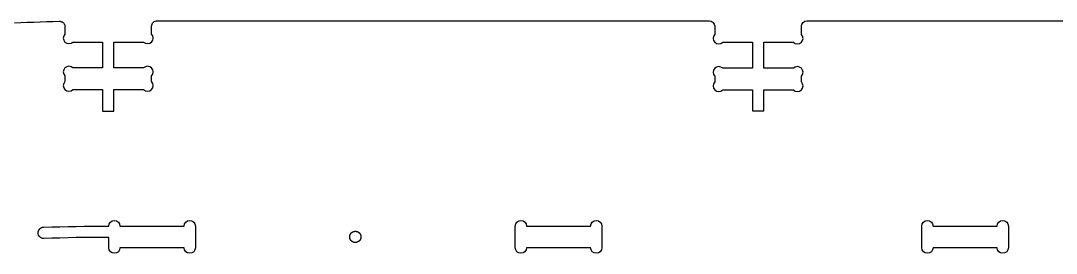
# Model space of a CAD drawing. Extents: x 2 to 157, y -41 to 47.
# Drawn here: x 46.46 to 70.37, y 42.01 to 47.39 of the extents above; entities that cross this region are included whole.
import ezdxf

# ---------------------------------------------------------------- set-up
doc = ezdxf.new("R2010")
doc.units = 0
for name, color, linetype in [('CENTER_DOOR_OPTION', 30, 'CONTINUOUS'), ('SCREW_LOCATION_MARKERS', 1, 'CONTINUOUS'), ('SOLID_ENDWALL', 18, 'CONTINUOUS')]:
    doc.layers.add(name, color=color, linetype=linetype)

msp = doc.modelspace()

# ---------------------------------------------------------------- linework, layer by layer
at = {"layer": 'CENTER_DOOR_OPTION'}
msp.add_lwpolyline([(46.32, 47.34), (46.468, 47.346), (46.616, 47.352), (46.764, 47.358), (46.913, 47.363), (47.061, 47.368), (47.209, 47.372), (47.357, 47.376), (47.364, 47.376), (47.371, 47.375), (47.377, 47.375), (47.383, 47.373), (47.39, 47.372), (47.396, 47.37), (47.402, 47.368), (47.408, 47.366), (47.413, 47.363), (47.419, 47.36), (47.43, 47.354), (47.44, 47.346), (47.449, 47.338), (47.457, 47.328), (47.464, 47.318), (47.468, 47.313), (47.471, 47.308), (47.474, 47.302), (47.476, 47.296), (47.479, 47.291), (47.481, 47.285), (47.482, 47.278), (47.484, 47.272), (47.485, 47.266), (47.486, 47.259), (47.486, 47.253), (47.486, 47.246), (47.486, 47.08, 1), (47.67, 46.896), (48.356, 46.896), (48.356, 46.296), (47.67, 46.296, 1), (47.486, 46.112), (47.486, 45.98, 1), (47.67, 45.796), (48.356, 45.796), (48.356, 45.296), (48.616, 45.296), (48.616, 45.796), (49.302, 45.796, 1), (49.486, 45.98), (49.486, 46.112, 1), (49.302, 46.296), (48.616, 46.296), (48.616, 46.896), (49.302, 46.896, 1), (49.486, 47.08), (49.486, 47.259, -0.414214), (49.616, 47.389), (62.356, 47.389, -0.414211), (62.486, 47.259), (62.486, 47.073, 1), (62.67, 46.889), (63.356, 46.889), (63.356, 46.289), (62.67, 46.289, 1), (62.486, 46.105), (62.486, 45.973, 1), (62.67, 45.789), (63.356, 45.789), (63.356, 45.302), (63.616, 45.302), (63.616, 45.789), (64.302, 45.789, 1), (64.486, 45.973), (64.486, 46.105, 1), (64.302, 46.289), (63.616, 46.289), (63.616, 46.889), (64.302, 46.889, 1), (64.486, 47.073), (64.486, 47.259, -0.414211), (64.616, 47.389), (77.356, 47.389, -0.414211)], format="xyb", dxfattribs=at)
msp.add_lwpolyline([(46.32, 47.34), (46.468, 47.346), (46.616, 47.352), (46.764, 47.358), (46.913, 47.363), (47.061, 47.368), (47.209, 47.372), (47.357, 47.376), (47.364, 47.376), (47.371, 47.375), (47.377, 47.375), (47.383, 47.373), (47.39, 47.372), (47.396, 47.37), (47.402, 47.368), (47.408, 47.366), (47.413, 47.363), (47.419, 47.36), (47.43, 47.354), (47.44, 47.346), (47.449, 47.338), (47.457, 47.328), (47.464, 47.318), (47.468, 47.313), (47.471, 47.308), (47.474, 47.302), (47.476, 47.296), (47.479, 47.291), (47.481, 47.285), (47.482, 47.278), (47.484, 47.272), (47.485, 47.266), (47.486, 47.259), (47.486, 47.253), (47.486, 47.246), (47.486, 47.08, 1), (47.67, 46.896), (48.356, 46.896), (48.356, 46.296), (47.67, 46.296, 1), (47.486, 46.112), (47.486, 45.98, 1), (47.67, 45.796), (48.356, 45.796), (48.356, 45.296), (48.616, 45.296), (48.616, 45.796), (49.302, 45.796, 1), (49.486, 45.98), (49.486, 46.112, 1), (49.302, 46.296), (48.616, 46.296), (48.616, 46.896), (49.302, 46.896, 1), (49.486, 47.08), (49.486, 47.259, -0.414214), (49.616, 47.389), (62.356, 47.389, -0.414211), (62.486, 47.259), (62.486, 47.073, 1), (62.67, 46.889), (63.356, 46.889), (63.356, 46.289), (62.67, 46.289, 1), (62.486, 46.105), (62.486, 45.973, 1), (62.67, 45.789), (63.356, 45.789), (63.356, 45.302), (63.616, 45.302), (63.616, 45.789), (64.302, 45.789, 1), (64.486, 45.973), (64.486, 46.105, 1), (64.302, 46.289), (63.616, 46.289), (63.616, 46.889), (64.302, 46.889, 1), (64.486, 47.073), (64.486, 47.259, -0.414211), (64.616, 47.389), (77.356, 47.389, -0.414211)], format="xyb", dxfattribs=at)
for points in [[(48.496, 42.379), (48.308, 42.378), (48.12, 42.377), (47.932, 42.375), (47.745, 42.372), (47.557, 42.368), (47.37, 42.364), (47.183, 42.358), (46.996, 42.352, -0.414214), (46.865, 42.483, -0.414214), (46.996, 42.614), (47.183, 42.62), (47.37, 42.625), (47.557, 42.63), (47.745, 42.634), (47.932, 42.636), (48.12, 42.639), (48.308, 42.64), (48.496, 42.64), (48.496, 42.64, -1), (48.756, 42.64), (50.236, 42.64, -1), (50.496, 42.64), (50.496, 42.14, -1), (50.236, 42.14), (48.756, 42.14, -1), (48.496, 42.14)], [(59.881, 42.64), (59.881, 42.14, -1), (59.621, 42.14), (58.141, 42.14, -1), (57.881, 42.14), (57.881, 42.64, -1), (58.141, 42.64), (59.621, 42.64, -1)], [(67.526, 42.64), (69.006, 42.64, -1), (69.266, 42.64), (69.266, 42.14, -1), (69.006, 42.14), (67.526, 42.14, -1), (67.266, 42.14), (67.266, 42.64, -1)]]:
    msp.add_lwpolyline(points, format="xyb", close=True, dxfattribs=at)
at = {"layer": 'SCREW_LOCATION_MARKERS'}
msp.add_lwpolyline([(54.189, 42.26), (54.187, 42.26), (54.186, 42.26), (54.184, 42.26), (54.183, 42.26), (54.181, 42.26), (54.18, 42.26), (54.178, 42.26), (54.177, 42.261), (54.175, 42.261), (54.174, 42.261), (54.173, 42.261), (54.171, 42.261), (54.17, 42.261), (54.168, 42.262), (54.167, 42.262), (54.165, 42.262), (54.163, 42.262), (54.162, 42.263), (54.16, 42.263), (54.159, 42.263), (54.157, 42.264), (54.156, 42.264), (54.154, 42.265), (54.153, 42.265), (54.151, 42.265), (54.15, 42.266), (54.148, 42.266), (54.147, 42.267), (54.145, 42.267), (54.144, 42.268), (54.142, 42.269), (54.141, 42.269), (54.139, 42.27), (54.138, 42.27), (54.136, 42.271), (54.135, 42.272), (54.133, 42.272), (54.133, 42.273), (54.132, 42.273), (54.131, 42.273), (54.13, 42.274), (54.13, 42.274), (54.129, 42.275), (54.128, 42.275), (54.127, 42.275), (54.127, 42.276), (54.126, 42.276), (54.125, 42.276), (54.125, 42.277), (54.124, 42.277), (54.123, 42.278), (54.122, 42.278), (54.122, 42.279), (54.121, 42.279), (54.12, 42.279), (54.12, 42.28), (54.119, 42.28), (54.118, 42.281), (54.118, 42.281), (54.117, 42.282), (54.116, 42.282), (54.115, 42.283), (54.115, 42.283), (54.114, 42.284), (54.113, 42.284), (54.113, 42.284), (54.112, 42.285), (54.111, 42.285), (54.111, 42.286), (54.11, 42.286), (54.109, 42.287), (54.109, 42.287), (54.108, 42.288), (54.107, 42.289), (54.107, 42.289), (54.106, 42.29), (54.105, 42.29), (54.105, 42.291), (54.104, 42.291), (54.103, 42.292), (54.103, 42.292), (54.102, 42.293), (54.102, 42.293), (54.101, 42.294), (54.1, 42.295), (54.1, 42.295), (54.099, 42.296), (54.099, 42.296), (54.098, 42.297), (54.097, 42.297), (54.097, 42.298), (54.096, 42.299), (54.096, 42.299), (54.095, 42.3), (54.094, 42.3), (54.094, 42.301), (54.093, 42.302), (54.093, 42.302), (54.092, 42.303), (54.092, 42.304), (54.091, 42.304), (54.09, 42.305), (54.09, 42.305), (54.089, 42.306), (54.089, 42.307), (54.088, 42.307), (54.088, 42.308), (54.087, 42.309), (54.087, 42.309), (54.086, 42.31), (54.086, 42.311), (54.085, 42.311), (54.085, 42.312), (54.084, 42.313), (54.084, 42.313), (54.083, 42.314), (54.083, 42.315), (54.082, 42.315), (54.082, 42.316), (54.081, 42.317), (54.081, 42.317), (54.08, 42.318), (54.08, 42.319), (54.079, 42.32), (54.079, 42.32), (54.078, 42.321), (54.078, 42.322), (54.078, 42.322), (54.077, 42.323), (54.077, 42.324), (54.076, 42.325), (54.076, 42.325), (54.076, 42.326), (54.075, 42.327), (54.075, 42.327), (54.074, 42.328), (54.074, 42.329), (54.074, 42.33), (54.073, 42.33), (54.073, 42.331), (54.072, 42.332), (54.072, 42.332), (54.072, 42.333), (54.071, 42.334), (54.071, 42.335), (54.07, 42.336), (54.07, 42.338), (54.069, 42.339), (54.068, 42.341), (54.068, 42.342), (54.067, 42.344), (54.067, 42.345), (54.066, 42.347), (54.066, 42.348), (54.065, 42.35), (54.065, 42.351), (54.064, 42.353), (54.064, 42.354), (54.063, 42.356), (54.063, 42.357), (54.062, 42.359), (54.062, 42.36), (54.062, 42.362), (54.061, 42.363), (54.061, 42.365), (54.061, 42.366), (54.061, 42.368), (54.06, 42.369), (54.06, 42.371), (54.06, 42.372), (54.06, 42.374), (54.059, 42.375), (54.059, 42.377), (54.059, 42.378), (54.059, 42.38), (54.059, 42.381), (54.059, 42.383), (54.059, 42.384), (54.059, 42.386), (54.059, 42.387), (54.059, 42.389), (54.059, 42.39), (54.059, 42.391), (54.059, 42.393), (54.059, 42.394), (54.059, 42.396), (54.059, 42.397), (54.059, 42.399), (54.059, 42.4), (54.059, 42.402), (54.059, 42.403), (54.059, 42.405), (54.06, 42.406), (54.06, 42.408), (54.06, 42.409), (54.06, 42.411), (54.061, 42.412), (54.061, 42.414), (54.061, 42.415), (54.061, 42.417), (54.062, 42.418), (54.062, 42.42), (54.062, 42.421), (54.063, 42.423), (54.063, 42.424), (54.064, 42.426), (54.064, 42.427), (54.065, 42.429), (54.065, 42.43), (54.066, 42.432), (54.066, 42.433), (54.067, 42.435), (54.067, 42.436), (54.068, 42.438), (54.068, 42.439), (54.069, 42.441), (54.07, 42.442), (54.07, 42.444), (54.071, 42.445), (54.071, 42.446), (54.072, 42.447), (54.072, 42.448), (54.072, 42.448), (54.073, 42.449), (54.073, 42.45), (54.074, 42.45), (54.074, 42.451), (54.074, 42.452), (54.075, 42.453), (54.075, 42.453), (54.076, 42.454), (54.076, 42.455), (54.076, 42.455), (54.077, 42.456), (54.077, 42.457), (54.078, 42.458), (54.078, 42.458), (54.078, 42.459), (54.079, 42.46), (54.079, 42.46), (54.08, 42.461), (54.08, 42.462), (54.081, 42.463), (54.081, 42.463), (54.082, 42.464), (54.082, 42.465), (54.083, 42.465), (54.083, 42.466), (54.084, 42.467), (54.084, 42.467), (54.085, 42.468), (54.085, 42.469), (54.086, 42.469), (54.086, 42.47), (54.087, 42.471), (54.087, 42.471), (54.088, 42.472), (54.088, 42.473), (54.089, 42.473), (54.089, 42.474), (54.09, 42.475), (54.09, 42.475), (54.091, 42.476), (54.092, 42.476), (54.092, 42.477), (54.093, 42.478), (54.093, 42.478), (54.094, 42.479), (54.094, 42.48), (54.095, 42.48), (54.096, 42.481), (54.096, 42.481), (54.097, 42.482), (54.097, 42.483), (54.098, 42.483), (54.099, 42.484), (54.099, 42.484), (54.1, 42.485), (54.1, 42.485), (54.101, 42.486), (54.102, 42.487), (54.102, 42.487), (54.103, 42.488), (54.103, 42.488), (54.104, 42.489), (54.105, 42.489), (54.105, 42.49), (54.106, 42.49), (54.107, 42.491), (54.107, 42.491), (54.108, 42.492), (54.109, 42.492), (54.109, 42.493), (54.11, 42.494), (54.111, 42.494), (54.111, 42.495), (54.112, 42.495), (54.113, 42.495), (54.113, 42.496), (54.114, 42.496), (54.115, 42.497), (54.115, 42.497), (54.116, 42.498), (54.117, 42.498), (54.118, 42.499), (54.118, 42.499), (54.119, 42.5), (54.12, 42.5), (54.12, 42.501), (54.121, 42.501), (54.122, 42.501), (54.122, 42.502), (54.123, 42.502), (54.124, 42.503), (54.125, 42.503), (54.125, 42.504), (54.126, 42.504), (54.127, 42.504), (54.127, 42.505), (54.128, 42.505), (54.129, 42.505), (54.13, 42.506), (54.13, 42.506), (54.131, 42.507), (54.132, 42.507), (54.133, 42.507), (54.133, 42.508), (54.135, 42.508), (54.136, 42.509), (54.138, 42.51), (54.139, 42.51), (54.141, 42.511), (54.142, 42.511), (54.144, 42.512), (54.145, 42.513), (54.147, 42.513), (54.148, 42.514), (54.15, 42.514), (54.151, 42.515), (54.153, 42.515), (54.154, 42.515), (54.156, 42.516), (54.157, 42.516), (54.159, 42.517), (54.16, 42.517), (54.162, 42.517), (54.163, 42.518), (54.165, 42.518), (54.167, 42.518), (54.168, 42.518), (54.17, 42.519), (54.171, 42.519), (54.173, 42.519), (54.174, 42.519), (54.175, 42.519), (54.177, 42.519), (54.178, 42.52), (54.18, 42.52), (54.181, 42.52), (54.183, 42.52), (54.184, 42.52), (54.186, 42.52), (54.187, 42.52), (54.189, 42.52), (54.19, 42.52), (54.192, 42.52), (54.193, 42.52), (54.194, 42.52), (54.196, 42.52), (54.197, 42.52), (54.199, 42.52), (54.2, 42.519), (54.202, 42.519), (54.203, 42.519), (54.205, 42.519), (54.206, 42.519), (54.208, 42.519), (54.209, 42.518), (54.211, 42.518), (54.212, 42.518), (54.214, 42.518), (54.215, 42.517), (54.217, 42.517), (54.218, 42.517), (54.22, 42.516), (54.221, 42.516), (54.223, 42.515), (54.224, 42.515), (54.226, 42.515), (54.227, 42.514), (54.229, 42.514), (54.23, 42.513), (54.232, 42.513), (54.233, 42.512), (54.235, 42.511), (54.237, 42.511), (54.238, 42.51), (54.239, 42.51), (54.241, 42.509), (54.242, 42.508), (54.244, 42.508), (54.245, 42.507), (54.245, 42.507), (54.246, 42.507), (54.247, 42.506), (54.248, 42.506), (54.248, 42.505), (54.249, 42.505), (54.25, 42.505), (54.251, 42.504), (54.251, 42.504), (54.252, 42.504), (54.253, 42.503), (54.253, 42.503), (54.254, 42.502), (54.255, 42.502), (54.256, 42.501), (54.256, 42.501), (54.257, 42.501), (54.258, 42.5), (54.258, 42.5), (54.259, 42.499), (54.26, 42.499), (54.26, 42.498), (54.261, 42.498), (54.262, 42.497), (54.263, 42.497), (54.263, 42.496), (54.264, 42.496), (54.265, 42.495), (54.265, 42.495), (54.266, 42.495), (54.267, 42.494), (54.267, 42.494), (54.268, 42.493), (54.269, 42.492), (54.269, 42.492), (54.27, 42.491), (54.271, 42.491), (54.271, 42.49), (54.272, 42.49), (54.273, 42.489), (54.273, 42.489), (54.274, 42.488), (54.274, 42.488), (54.275, 42.487), (54.276, 42.487), (54.276, 42.486), (54.277, 42.485), (54.278, 42.485), (54.278, 42.484), (54.279, 42.484), (54.279, 42.483), (54.28, 42.483), (54.281, 42.482), (54.281, 42.481), (54.282, 42.481), (54.282, 42.48), (54.283, 42.48), (54.284, 42.479), (54.284, 42.478), (54.285, 42.478), (54.285, 42.477), (54.286, 42.476), (54.286, 42.476), (54.287, 42.475), (54.287, 42.475), (54.288, 42.474), (54.289, 42.473), (54.289, 42.473), (54.29, 42.472), (54.29, 42.471), (54.291, 42.471), (54.291, 42.47), (54.292, 42.469), (54.292, 42.469), (54.293, 42.468), (54.293, 42.467), (54.294, 42.467), (54.294, 42.466), (54.295, 42.465), (54.295, 42.465), (54.296, 42.464), (54.296, 42.463), (54.297, 42.463), (54.297, 42.462), (54.297, 42.461), (54.298, 42.46), (54.298, 42.46), (54.299, 42.459), (54.299, 42.458), (54.3, 42.458), (54.3, 42.457), (54.301, 42.456), (54.301, 42.455), (54.301, 42.455), (54.302, 42.454), (54.302, 42.453), (54.303, 42.453), (54.303, 42.452), (54.303, 42.451), (54.304, 42.45), (54.304, 42.45), (54.305, 42.449), (54.305, 42.448), (54.305, 42.448), (54.306, 42.447), (54.306, 42.446), (54.306, 42.445), (54.307, 42.444), (54.308, 42.442), (54.308, 42.441), (54.309, 42.439), (54.31, 42.438), (54.31, 42.436), (54.311, 42.435), (54.311, 42.433), (54.312, 42.432), (54.312, 42.43), (54.313, 42.429), (54.313, 42.427), (54.314, 42.426), (54.314, 42.424), (54.314, 42.423), (54.315, 42.421), (54.315, 42.42), (54.316, 42.418), (54.316, 42.417), (54.316, 42.415), (54.316, 42.414), (54.317, 42.412), (54.317, 42.411), (54.317, 42.409), (54.317, 42.408), (54.318, 42.406), (54.318, 42.405), (54.318, 42.403), (54.318, 42.402), (54.318, 42.4), (54.318, 42.399), (54.318, 42.397), (54.319, 42.396), (54.319, 42.394), (54.319, 42.393), (54.319, 42.391), (54.319, 42.39), (54.319, 42.389), (54.319, 42.387), (54.319, 42.386), (54.319, 42.384), (54.318, 42.383), (54.318, 42.381), (54.318, 42.38), (54.318, 42.378), (54.318, 42.377), (54.318, 42.375), (54.318, 42.374), (54.317, 42.372), (54.317, 42.371), (54.317, 42.369), (54.317, 42.368), (54.316, 42.366), (54.316, 42.365), (54.316, 42.363), (54.316, 42.362), (54.315, 42.36), (54.315, 42.359), (54.314, 42.357), (54.314, 42.356), (54.314, 42.354), (54.313, 42.353), (54.313, 42.351), (54.312, 42.35), (54.312, 42.348), (54.311, 42.347), (54.311, 42.345), (54.31, 42.344), (54.31, 42.342), (54.309, 42.341), (54.308, 42.339), (54.308, 42.338), (54.307, 42.336), (54.306, 42.335), (54.306, 42.334), (54.306, 42.333), (54.305, 42.332), (54.305, 42.332), (54.305, 42.331), (54.304, 42.33), (54.304, 42.33), (54.303, 42.329), (54.303, 42.328), (54.303, 42.327), (54.302, 42.327), (54.302, 42.326), (54.301, 42.325), (54.301, 42.325), (54.301, 42.324), (54.3, 42.323), (54.3, 42.322), (54.299, 42.322), (54.299, 42.321), (54.298, 42.32), (54.298, 42.32), (54.297, 42.319), (54.297, 42.318), (54.297, 42.317), (54.296, 42.317), (54.296, 42.316), (54.295, 42.315), (54.295, 42.315), (54.294, 42.314), (54.294, 42.313), (54.293, 42.313), (54.293, 42.312), (54.292, 42.311), (54.292, 42.311), (54.291, 42.31), (54.291, 42.309), (54.29, 42.309), (54.29, 42.308), (54.289, 42.307), (54.289, 42.307), (54.288, 42.306), (54.287, 42.305), (54.287, 42.305), (54.286, 42.304), (54.286, 42.304), (54.285, 42.303), (54.285, 42.302), (54.284, 42.302), (54.284, 42.301), (54.283, 42.3), (54.282, 42.3), (54.282, 42.299), (54.281, 42.299), (54.281, 42.298), (54.28, 42.297), (54.279, 42.297), (54.279, 42.296), (54.278, 42.296), (54.278, 42.295), (54.277, 42.295), (54.276, 42.294), (54.276, 42.293), (54.275, 42.293), (54.274, 42.292), (54.274, 42.292), (54.273, 42.291), (54.273, 42.291), (54.272, 42.29), (54.271, 42.29), (54.271, 42.289), (54.27, 42.289), (54.269, 42.288), (54.269, 42.287), (54.268, 42.287), (54.267, 42.286), (54.267, 42.286), (54.266, 42.285), (54.265, 42.285), (54.265, 42.284), (54.264, 42.284), (54.263, 42.284), (54.263, 42.283), (54.262, 42.283), (54.261, 42.282), (54.26, 42.282), (54.26, 42.281), (54.259, 42.281), (54.258, 42.28), (54.258, 42.28), (54.257, 42.279), (54.256, 42.279), (54.256, 42.279), (54.255, 42.278), (54.254, 42.278), (54.253, 42.277), (54.253, 42.277), (54.252, 42.276), (54.251, 42.276), (54.251, 42.276), (54.25, 42.275), (54.249, 42.275), (54.248, 42.275), (54.248, 42.274), (54.247, 42.274), (54.246, 42.273), (54.245, 42.273), (54.245, 42.273), (54.244, 42.272), (54.242, 42.272), (54.241, 42.271), (54.239, 42.27), (54.238, 42.27), (54.237, 42.269), (54.235, 42.269), (54.233, 42.268), (54.232, 42.267), (54.23, 42.267), (54.229, 42.266), (54.227, 42.266), (54.226, 42.265), (54.224, 42.265), (54.223, 42.265), (54.221, 42.264), (54.22, 42.264), (54.218, 42.263), (54.217, 42.263), (54.215, 42.263), (54.214, 42.262), (54.212, 42.262), (54.211, 42.262), (54.209, 42.262), (54.208, 42.261), (54.206, 42.261), (54.205, 42.261), (54.203, 42.261), (54.202, 42.261), (54.2, 42.261), (54.199, 42.26), (54.197, 42.26), (54.196, 42.26), (54.194, 42.26), (54.193, 42.26), (54.192, 42.26), (54.19, 42.26)], close=True, dxfattribs=at)
at = {"layer": 'SOLID_ENDWALL'}
msp.add_lwpolyline([(46.32, 47.34), (46.468, 47.346), (46.616, 47.352), (46.764, 47.358), (46.913, 47.363), (47.061, 47.368), (47.209, 47.372), (47.357, 47.376), (47.364, 47.376), (47.371, 47.375), (47.377, 47.375), (47.383, 47.373), (47.39, 47.372), (47.396, 47.37), (47.402, 47.368), (47.408, 47.366), (47.413, 47.363), (47.419, 47.36), (47.43, 47.354), (47.44, 47.346), (47.449, 47.338), (47.457, 47.328), (47.464, 47.318), (47.468, 47.313), (47.471, 47.308), (47.474, 47.302), (47.476, 47.296), (47.479, 47.291), (47.481, 47.285), (47.482, 47.278), (47.484, 47.272), (47.485, 47.266), (47.486, 47.259), (47.486, 47.253), (47.486, 47.246), (47.486, 47.08, 1), (47.67, 46.896), (48.356, 46.896), (48.356, 46.296), (47.67, 46.296, 1), (47.486, 46.112), (47.486, 45.98, 1), (47.67, 45.796), (48.356, 45.796), (48.356, 45.296), (48.616, 45.296), (48.616, 45.796), (49.302, 45.796, 1), (49.486, 45.98), (49.486, 46.112, 1), (49.302, 46.296), (48.616, 46.296), (48.616, 46.896), (49.302, 46.896, 1), (49.486, 47.08), (49.486, 47.259, -0.414214), (49.616, 47.389), (62.356, 47.389, -0.414211), (62.486, 47.259), (62.486, 47.073, 1), (62.67, 46.889), (63.356, 46.889), (63.356, 46.289), (62.67, 46.289, 1), (62.486, 46.105), (62.486, 45.973, 1), (62.67, 45.789), (63.356, 45.789), (63.356, 45.302), (63.616, 45.302), (63.616, 45.789), (64.302, 45.789, 1), (64.486, 45.973), (64.486, 46.105, 1), (64.302, 46.289), (63.616, 46.289), (63.616, 46.889), (64.302, 46.889, 1), (64.486, 47.073), (64.486, 47.259, -0.414211), (64.616, 47.389), (77.356, 47.389, -0.414211)], format="xyb", dxfattribs=at)
for points in [[(48.496, 42.379), (48.308, 42.378), (48.12, 42.377), (47.932, 42.375), (47.745, 42.372), (47.557, 42.368), (47.37, 42.364), (47.183, 42.358), (46.996, 42.352, -0.414214), (46.865, 42.483, -0.414214), (46.996, 42.614), (47.183, 42.62), (47.37, 42.625), (47.557, 42.63), (47.745, 42.634), (47.932, 42.636), (48.12, 42.639), (48.308, 42.64), (48.496, 42.64), (48.496, 42.64, -1), (48.756, 42.64), (50.236, 42.64, -1), (50.496, 42.64), (50.496, 42.14, -1), (50.236, 42.14), (48.756, 42.14, -1), (48.496, 42.14)], [(59.881, 42.64), (59.881, 42.14, -1), (59.621, 42.14), (58.141, 42.14, -1), (57.881, 42.14), (57.881, 42.64, -1), (58.141, 42.64), (59.621, 42.64, -1)], [(67.526, 42.64), (69.006, 42.64, -1), (69.266, 42.64), (69.266, 42.14, -1), (69.006, 42.14), (67.526, 42.14, -1), (67.266, 42.14), (67.266, 42.64, -1)]]:
    msp.add_lwpolyline(points, format="xyb", close=True, dxfattribs=at)

doc.saveas('drawing.dxf')
